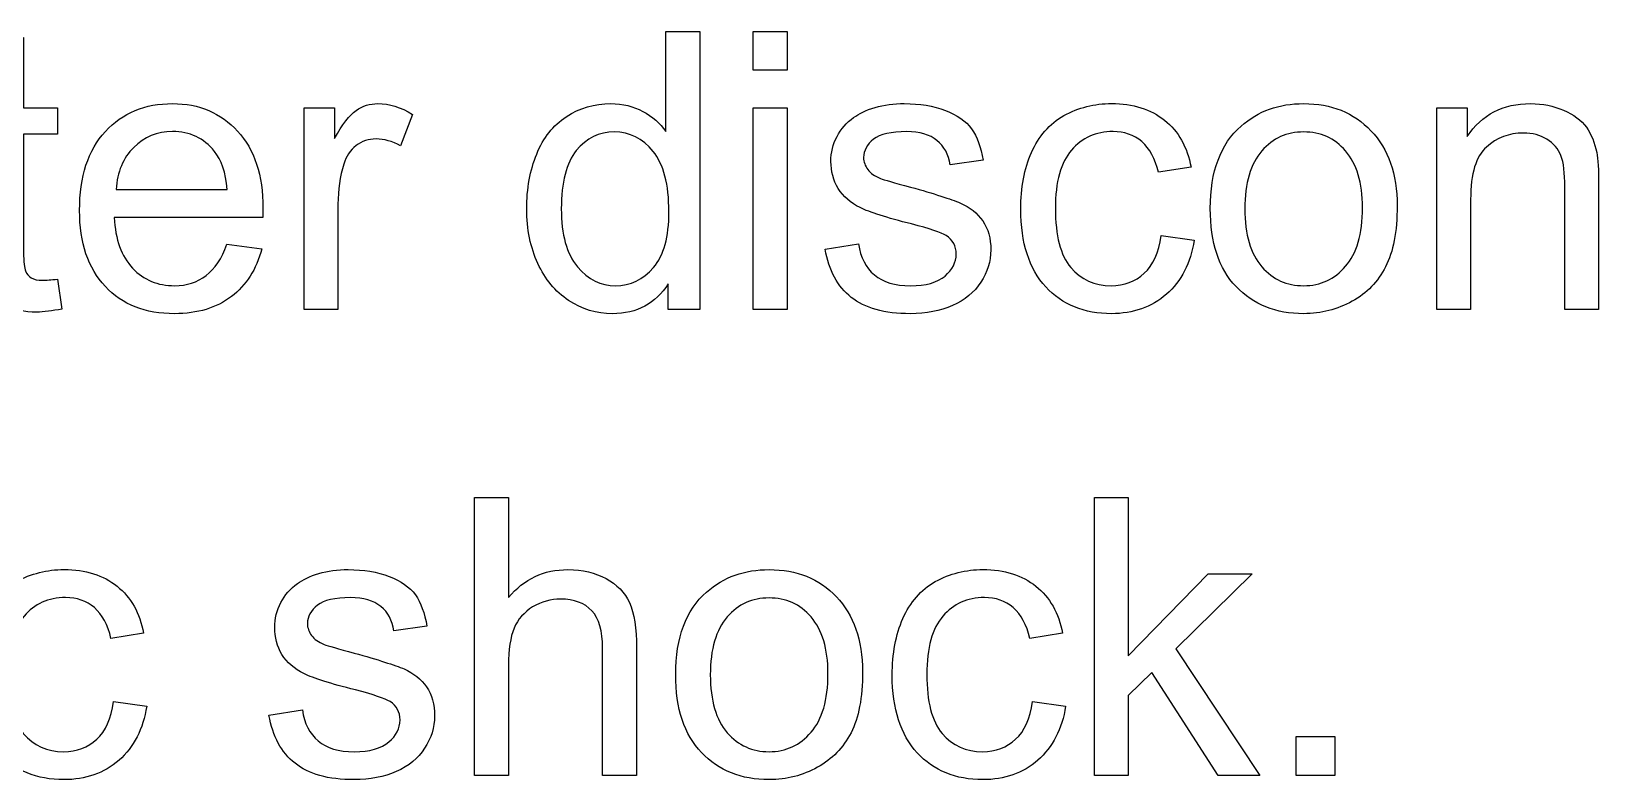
# Model space of a CAD drawing. Extents: x -45 to 645, y -160 to 467.
# Drawn here: x 376.72 to 383.84, y 125.2 to 128.6 of the extents above; entities that cross this region are included whole.
import ezdxf

# ---------------------------------------------------------------- set-up
doc = ezdxf.new("R2010")
doc.units = 0
doc.layers.add('layer 1', color=7, linetype='Continuous')

msp = doc.modelspace()

# ---------------------------------------------------------------- linework, layer by layer
at = {"layer": 'layer 1', "color": 7, "true_color": 0xffffff}
for points, knots in [([(379.7531, 127.3322), (379.7531, 127.3322), (379.7531, 128.5952), (379.7531, 128.5952), (379.7531, 128.5952), (379.5995, 128.5952), (379.5995, 128.5952), (379.5995, 128.5952), (379.5995, 128.1402), (379.5995, 128.1402), (379.5733, 128.179), (379.5383, 128.2089), (379.4947, 128.2318), (379.4528, 128.2548), (379.4039, 128.2671), (379.3497, 128.2671), (379.2747, 128.2672), (379.2083, 128.2477), (379.1472, 128.2071), (379.0879, 128.1683), (379.0424, 128.1119), (379.0127, 128.0378), (378.9831, 127.9638), (378.9673, 127.8808), (378.9673, 127.7891), (378.9674, 127.6957), (378.9848, 127.6127), (379.018, 127.5404), (379.0512, 127.4698), (379.0965, 127.4134), (379.1577, 127.3728), (379.2188, 127.3322), (379.2851, 127.3128), (379.3567, 127.3128), (379.4685, 127.3129), (379.5523, 127.3587), (379.6099, 127.4486), (379.6099, 127.4486), (379.6099, 127.3322), (379.6099, 127.3322), (379.6099, 127.3322), (379.7531, 127.3322), (379.7531, 127.3322)], [0, 0, 0, 0, 0.071429, 0.071429, 0.071429, 0.142857, 0.142857, 0.142857, 0.214286, 0.214286, 0.214286, 0.285714, 0.285714, 0.285714, 0.357143, 0.357143, 0.357143, 0.428571, 0.428571, 0.428571, 0.5, 0.5, 0.5, 0.571429, 0.571429, 0.571429, 0.642857, 0.642857, 0.642857, 0.714286, 0.714286, 0.714286, 0.785714, 0.785714, 0.785714, 0.857143, 0.857143, 0.857143, 0.928571, 0.928571, 0.928571, 1, 1, 1, 1]), ([(380.1498, 128.4189), (380.1498, 128.4189), (380.1498, 128.5952), (380.1498, 128.5952), (380.1498, 128.5952), (379.9962, 128.5952), (379.9962, 128.5952), (379.9962, 128.5952), (379.9962, 128.4189), (379.9962, 128.4189), (379.9962, 128.4189), (380.1498, 128.4189), (380.1498, 128.4189)], [0, 0, 0, 0, 0.25, 0.25, 0.25, 0.5, 0.5, 0.5, 0.75, 0.75, 0.75, 1, 1, 1, 1]), ([(376.7692, 127.4646), (376.7465, 127.4646), (376.729, 127.468), (376.7168, 127.4751), (376.7046, 127.4839), (376.6958, 127.4927), (376.6906, 127.5069), (376.6854, 127.5193), (376.6819, 127.5474), (376.6819, 127.5915), (376.6819, 127.5915), (376.6819, 128.1278), (376.6819, 128.1278), (376.6819, 128.1278), (376.8355, 128.1278), (376.8355, 128.1278), (376.8355, 128.1278), (376.8355, 128.2477), (376.8355, 128.2477), (376.8355, 128.2477), (376.6819, 128.2477), (376.6819, 128.2477), (376.6819, 128.2477), (376.6819, 128.567), (376.6819, 128.567), (376.6819, 128.567), (376.5283, 128.4735), (376.5283, 128.4735), (376.5283, 128.4735), (376.5283, 128.2477), (376.5283, 128.2477), (376.5283, 128.2477), (376.4148, 128.2477), (376.4148, 128.2477), (376.4148, 128.2477), (376.4148, 128.1278), (376.4148, 128.1278), (376.4148, 128.1278), (376.5283, 128.1278), (376.5283, 128.1278), (376.5283, 128.1278), (376.5283, 127.6004), (376.5283, 127.6004), (376.5283, 127.5069), (376.5352, 127.4469), (376.5474, 127.4169), (376.5597, 127.3887), (376.5806, 127.364), (376.612, 127.3463), (376.6417, 127.3288), (376.6854, 127.3199), (376.7412, 127.3199), (376.7745, 127.3199), (376.8128, 127.3252), (376.8565, 127.334), (376.8565, 127.334), (376.8355, 127.4698), (376.8355, 127.4698), (376.8076, 127.4664), (376.7849, 127.4645), (376.7692, 127.4646)], [0, 0, 0, 0, 0.05, 0.05, 0.05, 0.1, 0.1, 0.1, 0.15, 0.15, 0.15, 0.2, 0.2, 0.2, 0.25, 0.25, 0.25, 0.3, 0.3, 0.3, 0.35, 0.35, 0.35, 0.4, 0.4, 0.4, 0.45, 0.45, 0.45, 0.5, 0.5, 0.5, 0.55, 0.55, 0.55, 0.6, 0.6, 0.6, 0.65, 0.65, 0.65, 0.7, 0.7, 0.7, 0.75, 0.75, 0.75, 0.8, 0.8, 0.8, 0.85, 0.85, 0.85, 0.9, 0.9, 0.9, 0.95, 0.95, 0.95, 1, 1, 1, 1]), ([(377.511, 127.4857), (377.4708, 127.4558), (377.4236, 127.4398), (377.3678, 127.4398), (377.291, 127.4399), (377.2281, 127.4663), (377.1774, 127.5192), (377.1268, 127.5739), (377.0989, 127.6497), (377.0936, 127.7503), (377.0936, 127.7503), (377.7694, 127.7503), (377.7694, 127.7503), (377.7694, 127.768), (377.7694, 127.782), (377.7694, 127.7908), (377.7694, 127.9426), (377.731, 128.059), (377.6541, 128.1419), (377.5773, 128.2248), (377.4795, 128.2671), (377.359, 128.2671), (377.2334, 128.2672), (377.132, 128.2248), (377.0535, 128.1401), (376.9749, 128.0554), (376.9365, 127.9355), (376.9365, 127.782), (376.9365, 127.6339), (376.9749, 127.5192), (377.0535, 127.4363), (377.1303, 127.3535), (377.2351, 127.3128), (377.3678, 127.3128), (377.4726, 127.3129), (377.5581, 127.3393), (377.6262, 127.3904), (377.6926, 127.4417), (377.7397, 127.5139), (377.7642, 127.6074), (377.7642, 127.6074), (377.6053, 127.6286), (377.6053, 127.6286), (377.5826, 127.5633), (377.5511, 127.5157), (377.511, 127.4857)], [0, 0, 0, 0, 0.066667, 0.066667, 0.066667, 0.133333, 0.133333, 0.133333, 0.2, 0.2, 0.2, 0.266667, 0.266667, 0.266667, 0.333333, 0.333333, 0.333333, 0.4, 0.4, 0.4, 0.466667, 0.466667, 0.466667, 0.533333, 0.533333, 0.533333, 0.6, 0.6, 0.6, 0.666667, 0.666667, 0.666667, 0.733333, 0.733333, 0.733333, 0.8, 0.8, 0.8, 0.866667, 0.866667, 0.866667, 0.933333, 0.933333, 0.933333, 1, 1, 1, 1]), ([(378.1102, 127.3322), (378.1102, 127.3322), (378.1102, 127.8103), (378.1102, 127.8103), (378.1102, 127.8756), (378.119, 127.9355), (378.1364, 127.9919), (378.1469, 128.0273), (378.1661, 128.0554), (378.1923, 128.0766), (378.2185, 128.096), (378.2499, 128.1066), (378.2831, 128.1066), (378.3198, 128.1066), (378.3564, 128.096), (378.3948, 128.0748), (378.3948, 128.0748), (378.449, 128.2178), (378.449, 128.2178), (378.3949, 128.2513), (378.3425, 128.2671), (378.2918, 128.2671), (378.2552, 128.2672), (378.222, 128.2565), (378.1923, 128.2353), (378.1626, 128.216), (378.1294, 128.1718), (378.0945, 128.1083), (378.0945, 128.1083), (378.0945, 128.2477), (378.0945, 128.2477), (378.0945, 128.2477), (377.9566, 128.2477), (377.9566, 128.2477), (377.9566, 128.2477), (377.9566, 127.3322), (377.9566, 127.3322), (377.9566, 127.3322), (378.1102, 127.3322), (378.1102, 127.3322)], [0, 0, 0, 0, 0.076923, 0.076923, 0.076923, 0.153846, 0.153846, 0.153846, 0.230769, 0.230769, 0.230769, 0.307692, 0.307692, 0.307692, 0.384615, 0.384615, 0.384615, 0.461538, 0.461538, 0.461538, 0.538462, 0.538462, 0.538462, 0.615385, 0.615385, 0.615385, 0.692308, 0.692308, 0.692308, 0.769231, 0.769231, 0.769231, 0.846154, 0.846154, 0.846154, 0.923077, 0.923077, 0.923077, 1, 1, 1, 1]), ([(380.1498, 127.3322), (380.1498, 127.3322), (380.1498, 128.2477), (380.1498, 128.2477), (380.1498, 128.2477), (379.9962, 128.2477), (379.9962, 128.2477), (379.9962, 128.2477), (379.9962, 127.3322), (379.9962, 127.3322), (379.9962, 127.3322), (380.1498, 127.3322), (380.1498, 127.3322)], [0, 0, 0, 0, 0.25, 0.25, 0.25, 0.5, 0.5, 0.5, 0.75, 0.75, 0.75, 1, 1, 1, 1]), ([(380.4417, 127.387), (380.5029, 127.3376), (380.5919, 127.3128), (380.7106, 127.3128), (380.7823, 127.3129), (380.8451, 127.3252), (380.901, 127.3499), (380.9586, 127.3746), (381.0005, 127.4098), (381.0302, 127.4557), (381.0599, 127.5016), (381.0756, 127.5492), (381.0756, 127.6021), (381.0756, 127.6551), (381.0634, 127.6991), (381.0389, 127.7344), (381.0145, 127.7697), (380.9796, 127.7961), (380.9376, 127.8155), (380.894, 127.8332), (380.8189, 127.8579), (380.7106, 127.8879), (380.6356, 127.9073), (380.5901, 127.9214), (380.5744, 127.9267), (380.5483, 127.9373), (380.529, 127.9514), (380.5168, 127.9672), (380.5046, 127.9849), (380.4976, 128.0025), (380.4976, 128.0219), (380.4976, 128.0537), (380.5133, 128.0819), (380.543, 128.1048), (380.5727, 128.1278), (380.6233, 128.1401), (380.6932, 128.1401), (380.7525, 128.1402), (380.7979, 128.126), (380.8311, 128.0995), (380.8643, 128.0731), (380.8835, 128.036), (380.8905, 127.9884), (380.8905, 127.9884), (381.0407, 128.0096), (381.0407, 128.0096), (381.0302, 128.0696), (381.0127, 128.1172), (380.9883, 128.1524), (380.9621, 128.1878), (380.9219, 128.2159), (380.8695, 128.2353), (380.8154, 128.2566), (380.7525, 128.2671), (380.6827, 128.2671), (380.6356, 128.2672), (380.5901, 128.2618), (380.55, 128.2495), (380.5081, 128.2371), (380.4766, 128.2212), (380.4522, 128.2036), (380.4208, 128.1807), (380.3946, 128.1524), (380.3771, 128.1172), (380.358, 128.0819), (380.3492, 128.0448), (380.3492, 128.0043), (380.3492, 127.9602), (380.3597, 127.9178), (380.3824, 127.8808), (380.4051, 127.8456), (380.4382, 127.8155), (380.4819, 127.7944), (380.5256, 127.7733), (380.6024, 127.7485), (380.7159, 127.7203), (380.798, 127.6991), (380.8503, 127.6815), (380.873, 127.6674), (380.9028, 127.648), (380.9184, 127.6197), (380.9184, 127.5845), (380.9184, 127.5457), (380.901, 127.5121), (380.8678, 127.4839), (380.8329, 127.454), (380.7805, 127.4398), (380.7106, 127.4398), (380.6391, 127.4399), (380.5849, 127.4557), (380.5465, 127.4892), (380.5081, 127.521), (380.4836, 127.5686), (380.4749, 127.6303), (380.4749, 127.6303), (380.323, 127.6057), (380.323, 127.6057), (380.3405, 127.5086), (380.3789, 127.4363), (380.4417, 127.387)], [0, 0, 0, 0, 0.030303, 0.030303, 0.030303, 0.060606, 0.060606, 0.060606, 0.090909, 0.090909, 0.090909, 0.121212, 0.121212, 0.121212, 0.151515, 0.151515, 0.151515, 0.181818, 0.181818, 0.181818, 0.212121, 0.212121, 0.212121, 0.242424, 0.242424, 0.242424, 0.272727, 0.272727, 0.272727, 0.30303, 0.30303, 0.30303, 0.333333, 0.333333, 0.333333, 0.363636, 0.363636, 0.363636, 0.393939, 0.393939, 0.393939, 0.424242, 0.424242, 0.424242, 0.454545, 0.454545, 0.454545, 0.484848, 0.484848, 0.484848, 0.515152, 0.515152, 0.515152, 0.545455, 0.545455, 0.545455, 0.575758, 0.575758, 0.575758, 0.606061, 0.606061, 0.606061, 0.636364, 0.636364, 0.636364, 0.666667, 0.666667, 0.666667, 0.69697, 0.69697, 0.69697, 0.727273, 0.727273, 0.727273, 0.757576, 0.757576, 0.757576, 0.787879, 0.787879, 0.787879, 0.818182, 0.818182, 0.818182, 0.848485, 0.848485, 0.848485, 0.878788, 0.878788, 0.878788, 0.909091, 0.909091, 0.909091, 0.939394, 0.939394, 0.939394, 0.969697, 0.969697, 0.969697, 1, 1, 1, 1]), ([(381.7723, 127.4963), (381.7321, 127.4592), (381.6814, 127.4398), (381.6221, 127.4398), (381.547, 127.4399), (381.4859, 127.468), (381.4387, 127.5227), (381.3916, 127.5792), (381.3689, 127.6674), (381.3689, 127.7908), (381.3689, 127.9126), (381.3933, 128.0007), (381.4422, 128.0554), (381.4894, 128.1119), (381.5522, 128.1401), (381.6308, 128.1401), (381.6815, 128.1402), (381.7251, 128.1242), (381.7618, 128.0942), (381.7967, 128.0625), (381.8229, 128.0166), (381.8369, 127.9549), (381.8369, 127.9549), (381.9853, 127.9778), (381.9853, 127.9778), (381.9678, 128.0696), (381.9277, 128.1419), (381.8648, 128.1912), (381.802, 128.2425), (381.7216, 128.2671), (381.6238, 128.2671), (381.547, 128.2672), (381.4737, 128.2495), (381.4073, 128.2124), (381.3427, 128.1754), (381.2921, 128.1189), (381.2606, 128.0448), (381.2275, 127.9708), (381.2117, 127.8843), (381.2117, 127.7873), (381.2117, 127.6339), (381.2501, 127.5174), (381.3252, 127.4345), (381.4003, 127.3535), (381.4998, 127.3128), (381.6238, 127.3128), (381.7216, 127.3129), (381.8054, 127.3428), (381.8735, 127.401), (381.9399, 127.461), (381.9835, 127.5421), (381.9993, 127.6462), (381.9993, 127.6462), (381.8491, 127.6674), (381.8491, 127.6674), (381.8386, 127.5898), (381.8124, 127.5333), (381.7723, 127.4963)], [0, 0, 0, 0, 0.052632, 0.052632, 0.052632, 0.105263, 0.105263, 0.105263, 0.157895, 0.157895, 0.157895, 0.210526, 0.210526, 0.210526, 0.263158, 0.263158, 0.263158, 0.315789, 0.315789, 0.315789, 0.368421, 0.368421, 0.368421, 0.421053, 0.421053, 0.421053, 0.473684, 0.473684, 0.473684, 0.526316, 0.526316, 0.526316, 0.578947, 0.578947, 0.578947, 0.631579, 0.631579, 0.631579, 0.684211, 0.684211, 0.684211, 0.736842, 0.736842, 0.736842, 0.789474, 0.789474, 0.789474, 0.842105, 0.842105, 0.842105, 0.894737, 0.894737, 0.894737, 0.947368, 0.947368, 0.947368, 1, 1, 1, 1]), ([(382.1895, 127.4363), (382.2681, 127.3535), (382.3711, 127.3128), (382.4968, 127.3128), (382.5772, 127.3129), (382.6488, 127.3322), (382.7169, 127.3693), (382.7833, 127.4063), (382.8339, 127.4575), (382.8688, 127.5263), (382.9037, 127.5934), (382.9212, 127.685), (382.9212, 127.8032), (382.9212, 127.9479), (382.881, 128.0607), (382.8024, 128.1436), (382.7239, 128.2266), (382.6226, 128.2671), (382.4968, 128.2671), (382.3851, 128.2672), (382.2908, 128.2336), (382.2122, 128.1648), (382.1197, 128.0837), (382.0725, 127.9584), (382.0725, 127.7908), (382.0726, 127.6356), (382.1109, 127.5174), (382.1895, 127.4363)], [0, 0, 0, 0, 0.111111, 0.111111, 0.111111, 0.222222, 0.222222, 0.222222, 0.333333, 0.333333, 0.333333, 0.444444, 0.444444, 0.444444, 0.555556, 0.555556, 0.555556, 0.666667, 0.666667, 0.666667, 0.777778, 0.777778, 0.777778, 0.888889, 0.888889, 0.888889, 1, 1, 1, 1]), ([(383.2551, 127.3322), (383.2551, 127.3322), (383.2551, 127.8315), (383.2551, 127.8315), (383.2551, 127.9497), (383.2795, 128.029), (383.3267, 128.0695), (383.3738, 128.1119), (383.4297, 128.133), (383.4943, 128.133), (383.5362, 128.1331), (383.5711, 128.1242), (383.6008, 128.1048), (383.6323, 128.0872), (383.6532, 128.0607), (383.6654, 128.0307), (383.6777, 127.999), (383.6829, 127.9514), (383.6829, 127.8879), (383.6829, 127.8879), (383.683, 127.3322), (383.683, 127.3322), (383.683, 127.3322), (383.8366, 127.3322), (383.8366, 127.3322), (383.8366, 127.3322), (383.8366, 127.895), (383.8366, 127.895), (383.8366, 127.9655), (383.8331, 128.0166), (383.8278, 128.0448), (383.8191, 128.089), (383.8034, 128.1277), (383.7807, 128.1595), (383.758, 128.1913), (383.723, 128.2177), (383.6776, 128.2371), (383.6323, 128.2566), (383.5816, 128.2671), (383.5275, 128.2671), (383.4018, 128.2672), (383.3057, 128.2177), (383.2394, 128.1172), (383.2394, 128.1172), (383.2394, 128.2477), (383.2394, 128.2477), (383.2394, 128.2477), (383.1014, 128.2477), (383.1014, 128.2477), (383.1014, 128.2477), (383.1014, 127.3322), (383.1014, 127.3322), (383.1014, 127.3322), (383.2551, 127.3322), (383.2551, 127.3322)], [0, 0, 0, 0, 0.055556, 0.055556, 0.055556, 0.111111, 0.111111, 0.111111, 0.166667, 0.166667, 0.166667, 0.222222, 0.222222, 0.222222, 0.277778, 0.277778, 0.277778, 0.333333, 0.333333, 0.333333, 0.388889, 0.388889, 0.388889, 0.444444, 0.444444, 0.444444, 0.5, 0.5, 0.5, 0.555556, 0.555556, 0.555556, 0.611111, 0.611111, 0.611111, 0.666667, 0.666667, 0.666667, 0.722222, 0.722222, 0.722222, 0.777778, 0.777778, 0.777778, 0.833333, 0.833333, 0.833333, 0.888889, 0.888889, 0.888889, 0.944444, 0.944444, 0.944444, 1, 1, 1, 1]), ([(377.1827, 128.0678), (377.2298, 128.1155), (377.2892, 128.1401), (377.359, 128.1401), (377.4376, 128.1402), (377.5005, 128.1101), (377.5494, 128.0501), (377.5808, 128.0114), (377.6, 127.9549), (377.607, 127.8773), (377.607, 127.8773), (377.1024, 127.8773), (377.1024, 127.8773), (377.1076, 127.9567), (377.1338, 128.0201), (377.1827, 128.0678)], [0, 0, 0, 0, 0.2, 0.2, 0.2, 0.4, 0.4, 0.4, 0.6, 0.6, 0.6, 0.8, 0.8, 0.8, 1, 1, 1, 1]), ([(379.1926, 128.0537), (379.2398, 128.1101), (379.2956, 128.1383), (379.3655, 128.1383), (379.4353, 128.1384), (379.4929, 128.1083), (379.5418, 128.0501), (379.589, 127.9919), (379.6134, 127.9002), (379.6134, 127.775), (379.6134, 127.6621), (379.5907, 127.5774), (379.5436, 127.5227), (379.4964, 127.4681), (379.4388, 127.4398), (379.3707, 127.4398), (379.3043, 127.4399), (379.2467, 127.468), (379.1978, 127.5263), (379.149, 127.5845), (379.1245, 127.6727), (379.1245, 127.7891), (379.1245, 127.9091), (379.1472, 127.9972), (379.1926, 128.0537)], [0, 0, 0, 0, 0.125, 0.125, 0.125, 0.25, 0.25, 0.25, 0.375, 0.375, 0.375, 0.5, 0.5, 0.5, 0.625, 0.625, 0.625, 0.75, 0.75, 0.75, 0.875, 0.875, 0.875, 1, 1, 1, 1]), ([(382.3066, 128.052), (382.3572, 128.1101), (382.42, 128.1383), (382.4968, 128.1383), (382.5737, 128.1384), (382.6365, 128.1101), (382.6872, 128.0519), (382.7379, 127.9937), (382.764, 127.9073), (382.764, 127.7944), (382.7641, 127.6744), (382.7378, 127.5862), (382.6872, 127.528), (382.6366, 127.4698), (382.5737, 127.4398), (382.4968, 127.4398), (382.4201, 127.4399), (382.3572, 127.468), (382.3065, 127.5263), (382.2559, 127.5845), (382.2297, 127.6727), (382.2297, 127.7891), (382.2297, 127.9055), (382.2559, 127.9937), (382.3066, 128.052)], [0, 0, 0, 0, 0.125, 0.125, 0.125, 0.25, 0.25, 0.25, 0.375, 0.375, 0.375, 0.5, 0.5, 0.5, 0.625, 0.625, 0.625, 0.75, 0.75, 0.75, 0.875, 0.875, 0.875, 1, 1, 1, 1]), ([(378.8844, 125.2157), (378.8844, 125.2157), (378.8844, 125.715), (378.8844, 125.715), (378.8844, 125.7872), (378.8931, 125.8435), (378.9106, 125.8841), (378.9263, 125.9247), (378.956, 125.9564), (378.9944, 125.9811), (379.0346, 126.0041), (379.0765, 126.0164), (379.1219, 126.0164), (379.183, 126.0165), (379.2301, 125.9988), (379.2633, 125.9635), (379.2965, 125.9283), (379.3122, 125.8718), (379.3122, 125.7942), (379.3122, 125.7942), (379.3122, 125.2157), (379.3122, 125.2157), (379.3122, 125.2157), (379.4659, 125.2157), (379.4659, 125.2157), (379.4659, 125.2157), (379.4659, 125.7942), (379.4659, 125.7942), (379.4659, 125.8841), (379.4554, 125.9529), (379.4344, 126.0005), (379.4135, 126.0465), (379.3768, 126.0834), (379.3279, 126.1099), (379.279, 126.1363), (379.2214, 126.1505), (379.155, 126.1505), (379.045, 126.1505), (378.956, 126.1081), (378.8844, 126.0235), (378.8844, 126.0235), (378.8844, 126.4786), (378.8844, 126.4786), (378.8844, 126.4786), (378.7308, 126.4786), (378.7308, 126.4786), (378.7308, 126.4786), (378.7308, 125.2157), (378.7308, 125.2157), (378.7308, 125.2157), (378.8844, 125.2157), (378.8844, 125.2157)], [0, 0, 0, 0, 0.058824, 0.058824, 0.058824, 0.117647, 0.117647, 0.117647, 0.176471, 0.176471, 0.176471, 0.235294, 0.235294, 0.235294, 0.294118, 0.294118, 0.294118, 0.352941, 0.352941, 0.352941, 0.411765, 0.411765, 0.411765, 0.470588, 0.470588, 0.470588, 0.529412, 0.529412, 0.529412, 0.588235, 0.588235, 0.588235, 0.647059, 0.647059, 0.647059, 0.705882, 0.705882, 0.705882, 0.764706, 0.764706, 0.764706, 0.823529, 0.823529, 0.823529, 0.882353, 0.882353, 0.882353, 0.941176, 0.941176, 0.941176, 1, 1, 1, 1]), ([(381.6998, 125.2157), (381.6998, 125.2157), (381.6998, 125.5791), (381.6998, 125.5791), (381.6998, 125.5791), (381.8063, 125.6832), (381.8063, 125.6832), (381.8063, 125.6832), (382.1084, 125.2157), (382.1084, 125.2157), (382.1084, 125.2157), (382.297, 125.2157), (382.297, 125.2157), (382.297, 125.2157), (381.9164, 125.7907), (381.9164, 125.7907), (381.9164, 125.7907), (382.2621, 126.1311), (382.2621, 126.1311), (382.2621, 126.1311), (382.063, 126.1311), (382.063, 126.1311), (382.063, 126.1311), (381.6998, 125.759), (381.6998, 125.759), (381.6998, 125.759), (381.6998, 126.4786), (381.6998, 126.4786), (381.6998, 126.4786), (381.5462, 126.4786), (381.5462, 126.4786), (381.5462, 126.4786), (381.5462, 125.2157), (381.5462, 125.2157), (381.5462, 125.2157), (381.6998, 125.2157), (381.6998, 125.2157)], [0, 0, 0, 0, 0.083333, 0.083333, 0.083333, 0.166667, 0.166667, 0.166667, 0.25, 0.25, 0.25, 0.333333, 0.333333, 0.333333, 0.416667, 0.416667, 0.416667, 0.5, 0.5, 0.5, 0.583333, 0.583333, 0.583333, 0.666667, 0.666667, 0.666667, 0.75, 0.75, 0.75, 0.833333, 0.833333, 0.833333, 0.916667, 0.916667, 0.916667, 1, 1, 1, 1]), ([(377.0144, 125.3798), (376.9742, 125.3427), (376.9236, 125.3233), (376.8642, 125.3233), (376.7892, 125.3233), (376.728, 125.3515), (376.6808, 125.4062), (376.6337, 125.4627), (376.611, 125.5508), (376.611, 125.6743), (376.611, 125.7959), (376.6354, 125.8841), (376.6843, 125.9388), (376.7315, 125.9953), (376.7943, 126.0235), (376.8729, 126.0235), (376.9236, 126.0235), (376.9672, 126.0076), (377.0039, 125.9776), (377.0388, 125.9458), (377.065, 125.9), (377.079, 125.8382), (377.079, 125.8382), (377.2274, 125.8612), (377.2274, 125.8612), (377.2099, 125.953), (377.1698, 126.0252), (377.1069, 126.0746), (377.0441, 126.1258), (376.9637, 126.1505), (376.8659, 126.1505), (376.7892, 126.1505), (376.7158, 126.1328), (376.6494, 126.0958), (376.5848, 126.0588), (376.5342, 126.0023), (376.5027, 125.9282), (376.4696, 125.8542), (376.4538, 125.7678), (376.4538, 125.6708), (376.4538, 125.5173), (376.4923, 125.4009), (376.5673, 125.318), (376.6425, 125.2369), (376.742, 125.1963), (376.8659, 125.1963), (376.9637, 125.1963), (377.0475, 125.2263), (377.1156, 125.2845), (377.182, 125.3445), (377.2257, 125.4256), (377.2414, 125.5297), (377.2414, 125.5297), (377.0912, 125.5509), (377.0912, 125.5509), (377.0808, 125.4733), (377.0545, 125.4168), (377.0144, 125.3798)], [0, 0, 0, 0, 0.052632, 0.052632, 0.052632, 0.105263, 0.105263, 0.105263, 0.157895, 0.157895, 0.157895, 0.210526, 0.210526, 0.210526, 0.263158, 0.263158, 0.263158, 0.315789, 0.315789, 0.315789, 0.368421, 0.368421, 0.368421, 0.421053, 0.421053, 0.421053, 0.473684, 0.473684, 0.473684, 0.526316, 0.526316, 0.526316, 0.578947, 0.578947, 0.578947, 0.631579, 0.631579, 0.631579, 0.684211, 0.684211, 0.684211, 0.736842, 0.736842, 0.736842, 0.789474, 0.789474, 0.789474, 0.842105, 0.842105, 0.842105, 0.894737, 0.894737, 0.894737, 0.947368, 0.947368, 0.947368, 1, 1, 1, 1]), ([(377.9153, 125.2705), (377.9765, 125.2211), (378.0655, 125.1963), (378.1842, 125.1963), (378.2559, 125.1963), (378.3187, 125.2086), (378.3746, 125.2333), (378.4322, 125.2581), (378.4741, 125.2933), (378.5038, 125.3392), (378.5335, 125.3851), (378.5492, 125.4326), (378.5492, 125.4856), (378.5492, 125.5386), (378.537, 125.5826), (378.5125, 125.6179), (378.4881, 125.6532), (378.4531, 125.6796), (378.4112, 125.699), (378.3676, 125.7167), (378.2925, 125.7413), (378.1842, 125.7713), (378.1092, 125.7907), (378.0637, 125.8047), (378.048, 125.81), (378.0218, 125.8206), (378.0026, 125.8347), (377.9904, 125.8506), (377.9782, 125.8683), (377.9712, 125.8859), (377.9712, 125.9053), (377.9712, 125.9371), (377.9869, 125.9652), (378.0166, 125.9882), (378.0463, 126.0111), (378.0969, 126.0235), (378.1668, 126.0235), (378.2261, 126.0235), (378.2715, 126.0093), (378.3047, 125.9829), (378.3379, 125.9565), (378.3571, 125.9194), (378.3641, 125.8718), (378.3641, 125.8718), (378.5143, 125.893), (378.5143, 125.893), (378.5038, 125.953), (378.4863, 126.0005), (378.4619, 126.0358), (378.4357, 126.0712), (378.3955, 126.0993), (378.3431, 126.1187), (378.289, 126.1399), (378.2261, 126.1505), (378.1563, 126.1505), (378.1092, 126.1505), (378.0637, 126.1452), (378.0236, 126.1328), (377.9817, 126.1205), (377.9502, 126.1046), (377.9258, 126.087), (377.8944, 126.0641), (377.8682, 126.0358), (377.8507, 126.0005), (377.8315, 125.9653), (377.8228, 125.9282), (377.8228, 125.8876), (377.8228, 125.8436), (377.8332, 125.8012), (377.8559, 125.7643), (377.8787, 125.7291), (377.9118, 125.699), (377.9555, 125.6778), (377.9992, 125.6567), (378.076, 125.632), (378.1895, 125.6038), (378.2716, 125.5826), (378.3239, 125.5649), (378.3466, 125.5508), (378.3764, 125.5315), (378.392, 125.5032), (378.392, 125.4679), (378.392, 125.4292), (378.3746, 125.3956), (378.3414, 125.3674), (378.3065, 125.3374), (378.2541, 125.3233), (378.1842, 125.3233), (378.1127, 125.3233), (378.0585, 125.3392), (378.0201, 125.3727), (377.9817, 125.4045), (377.9572, 125.4521), (377.9485, 125.5138), (377.9485, 125.5138), (377.7966, 125.4891), (377.7966, 125.4891), (377.8141, 125.3921), (377.8525, 125.3198), (377.9153, 125.2705)], [0, 0, 0, 0, 0.030303, 0.030303, 0.030303, 0.060606, 0.060606, 0.060606, 0.090909, 0.090909, 0.090909, 0.121212, 0.121212, 0.121212, 0.151515, 0.151515, 0.151515, 0.181818, 0.181818, 0.181818, 0.212121, 0.212121, 0.212121, 0.242424, 0.242424, 0.242424, 0.272727, 0.272727, 0.272727, 0.30303, 0.30303, 0.30303, 0.333333, 0.333333, 0.333333, 0.363636, 0.363636, 0.363636, 0.393939, 0.393939, 0.393939, 0.424242, 0.424242, 0.424242, 0.454545, 0.454545, 0.454545, 0.484848, 0.484848, 0.484848, 0.515152, 0.515152, 0.515152, 0.545455, 0.545455, 0.545455, 0.575758, 0.575758, 0.575758, 0.606061, 0.606061, 0.606061, 0.636364, 0.636364, 0.636364, 0.666667, 0.666667, 0.666667, 0.69697, 0.69697, 0.69697, 0.727273, 0.727273, 0.727273, 0.757576, 0.757576, 0.757576, 0.787879, 0.787879, 0.787879, 0.818182, 0.818182, 0.818182, 0.848485, 0.848485, 0.848485, 0.878788, 0.878788, 0.878788, 0.909091, 0.909091, 0.909091, 0.939394, 0.939394, 0.939394, 0.969697, 0.969697, 0.969697, 1, 1, 1, 1]), ([(379.7613, 125.3198), (379.8399, 125.2369), (379.9429, 125.1963), (380.0686, 125.1963), (380.1489, 125.1963), (380.2205, 125.2157), (380.2886, 125.2527), (380.355, 125.2898), (380.4056, 125.3409), (380.4406, 125.4097), (380.4755, 125.4768), (380.4929, 125.5685), (380.4929, 125.6866), (380.493, 125.8312), (380.4528, 125.9441), (380.3742, 126.027), (380.2956, 126.11), (380.1943, 126.1505), (380.0686, 126.1505), (379.9569, 126.1505), (379.8626, 126.1169), (379.784, 126.0482), (379.6914, 125.9671), (379.6443, 125.8418), (379.6443, 125.6743), (379.6443, 125.5191), (379.6827, 125.4009), (379.7613, 125.3198)], [0, 0, 0, 0, 0.111111, 0.111111, 0.111111, 0.222222, 0.222222, 0.222222, 0.333333, 0.333333, 0.333333, 0.444444, 0.444444, 0.444444, 0.555556, 0.555556, 0.555556, 0.666667, 0.666667, 0.666667, 0.777778, 0.777778, 0.777778, 0.888889, 0.888889, 0.888889, 1, 1, 1, 1]), ([(381.1883, 125.3798), (381.1481, 125.3427), (381.0974, 125.3233), (381.0381, 125.3233), (380.963, 125.3233), (380.9019, 125.3515), (380.8547, 125.4062), (380.8076, 125.4627), (380.7849, 125.5508), (380.7849, 125.6743), (380.7849, 125.7959), (380.8093, 125.8841), (380.8582, 125.9388), (380.9054, 125.9953), (380.9682, 126.0235), (381.0468, 126.0235), (381.0975, 126.0235), (381.1411, 126.0076), (381.1778, 125.9776), (381.2127, 125.9458), (381.2389, 125.9), (381.2529, 125.8382), (381.2529, 125.8382), (381.4013, 125.8612), (381.4013, 125.8612), (381.3838, 125.953), (381.3437, 126.0252), (381.2808, 126.0746), (381.218, 126.1258), (381.1376, 126.1505), (381.0398, 126.1505), (380.963, 126.1505), (380.8897, 126.1328), (380.8233, 126.0958), (380.7587, 126.0588), (380.7081, 126.0023), (380.6766, 125.9282), (380.6435, 125.8542), (380.6277, 125.7678), (380.6277, 125.6708), (380.6277, 125.5173), (380.6661, 125.4009), (380.7412, 125.318), (380.8163, 125.2369), (380.9158, 125.1963), (381.0398, 125.1963), (381.1376, 125.1963), (381.2214, 125.2263), (381.2895, 125.2845), (381.3559, 125.3445), (381.3995, 125.4256), (381.4153, 125.5297), (381.4153, 125.5297), (381.2651, 125.5509), (381.2651, 125.5509), (381.2546, 125.4733), (381.2284, 125.4168), (381.1883, 125.3798)], [0, 0, 0, 0, 0.052632, 0.052632, 0.052632, 0.105263, 0.105263, 0.105263, 0.157895, 0.157895, 0.157895, 0.210526, 0.210526, 0.210526, 0.263158, 0.263158, 0.263158, 0.315789, 0.315789, 0.315789, 0.368421, 0.368421, 0.368421, 0.421053, 0.421053, 0.421053, 0.473684, 0.473684, 0.473684, 0.526316, 0.526316, 0.526316, 0.578947, 0.578947, 0.578947, 0.631579, 0.631579, 0.631579, 0.684211, 0.684211, 0.684211, 0.736842, 0.736842, 0.736842, 0.789474, 0.789474, 0.789474, 0.842105, 0.842105, 0.842105, 0.894737, 0.894737, 0.894737, 0.947368, 0.947368, 0.947368, 1, 1, 1, 1]), ([(379.8783, 125.9353), (379.9289, 125.9935), (379.9918, 126.0217), (380.0686, 126.0217), (380.1455, 126.0217), (380.2083, 125.9935), (380.259, 125.9353), (380.3096, 125.8771), (380.3358, 125.7906), (380.3358, 125.6778), (380.3358, 125.5579), (380.3096, 125.4697), (380.259, 125.4115), (380.2083, 125.3533), (380.1454, 125.3233), (380.0686, 125.3233), (379.9918, 125.3233), (379.9289, 125.3515), (379.8783, 125.4097), (379.8277, 125.468), (379.8015, 125.5561), (379.8015, 125.6725), (379.8015, 125.7889), (379.8276, 125.877), (379.8783, 125.9353)], [0, 0, 0, 0, 0.125, 0.125, 0.125, 0.25, 0.25, 0.25, 0.375, 0.375, 0.375, 0.5, 0.5, 0.5, 0.625, 0.625, 0.625, 0.75, 0.75, 0.75, 0.875, 0.875, 0.875, 1, 1, 1, 1]), ([(382.6375, 125.2157), (382.6375, 125.2157), (382.6375, 125.3921), (382.6375, 125.3921), (382.6375, 125.3921), (382.4629, 125.3921), (382.4629, 125.3921), (382.4629, 125.3921), (382.4629, 125.2157), (382.4629, 125.2157), (382.4629, 125.2157), (382.6375, 125.2157), (382.6375, 125.2157)], [0, 0, 0, 0, 0.25, 0.25, 0.25, 0.5, 0.5, 0.5, 0.75, 0.75, 0.75, 1, 1, 1, 1])]:
    msp.add_open_spline(points, degree=3, knots=knots, dxfattribs=at)

doc.saveas('drawing.dxf')
